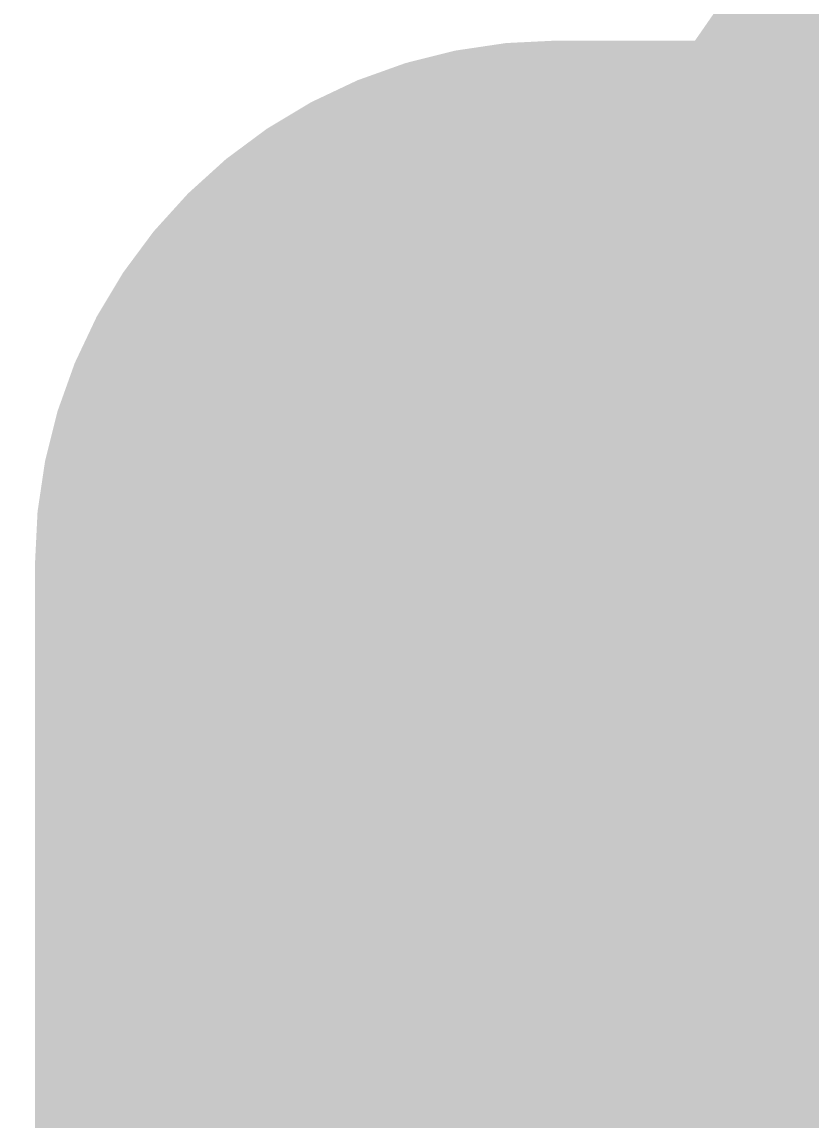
# Model space of a CAD drawing. Header units: inches. Extents: x 0.95 to 1.97, y 0.96 to 3.54.
# Drawn here: x 1.72667 to 1.73262, y 1.51013 to 1.51841 of the extents above; entities that cross this region are included whole.
import ezdxf

# ---------------------------------------------------------------- set-up
doc = ezdxf.new("R2010")
doc.units = ezdxf.units.IN
doc.header["$MEASUREMENT"] = 0
for name, color, linetype in [('Bottom Overlay', 54, 'Continuous'), ('Sig 1', 1, 'Continuous'), ('Sig 3', 5, 'Continuous'), ('Top Overlay', 2, 'Continuous')]:
    doc.layers.add(name, color=color, linetype=linetype)
doc.styles.add('Arial', font='', dxfattribs={"height": 0.2})
doc.styles.get('Arial').set_extended_font_data('Arial')

# ---------------------------------------------------------------- blocks, each defined once
blk = doc.blocks.new('MOLEX_0878321006_48')
at = {"layer": 'Top Overlay'}
for points in [[(0.0870085, 0.03937, 0.007874, 0.007874, 0), (0.0870085, -0.35433, 0.007874, 0.007874, 0)], [(0.0870085, -0.35433, 0.007874, 0.007874, 0), (0.0807085, -0.35433, 0.007874, 0.007874, 0)]]:
    blk.add_lwpolyline(points, format="xyseb", dxfattribs=at)
blk.add_lwpolyline([(0.08504, -0.35433, 0.003937, 0.003937, 1), (0.088977, -0.35433, 0.003937, 0.003937, 1)], format="xyseb", close=True, dxfattribs=at)
blk.add_lwpolyline([(0.08504, -0.35433, 0.003937, 0.003937, 1), (0.088977, -0.35433, 0.003937, 0.003937, 1)], format="xyseb", close=True, dxfattribs=at)

msp = doc.modelspace()

# ---------------------------------------------------------------- hatches: boundary and pattern name
at = {"layer": 'Sig 1'}
h = msp.add_hatch(color=1, dxfattribs=at)
edge = h.paths.add_edge_path()
edge.add_arc((1.7420751, 1.5112254), 0.0125, 0, 360)
at = {"layer": 'Sig 3'}
h = msp.add_hatch(color=5, dxfattribs=at)
edge = h.paths.add_edge_path()
edge.add_arc((1.7420751, 1.5112254), 0.0125, 0, 360)

# ---------------------------------------------------------------- block references
at = {"rotation": 180}
msp.add_blockref('MOLEX_0878321006_48', (1.8177165, 1.16), dxfattribs=at)

# ---------------------------------------------------------------- texts
at = {"layer": 'Bottom Overlay', "style": 'Arial', "text_generation_flag": 2}
msp.add_text('R16', height=0.06, dxfattribs=at).set_placement((1.873, 1.477))

doc.saveas('drawing.dxf')
